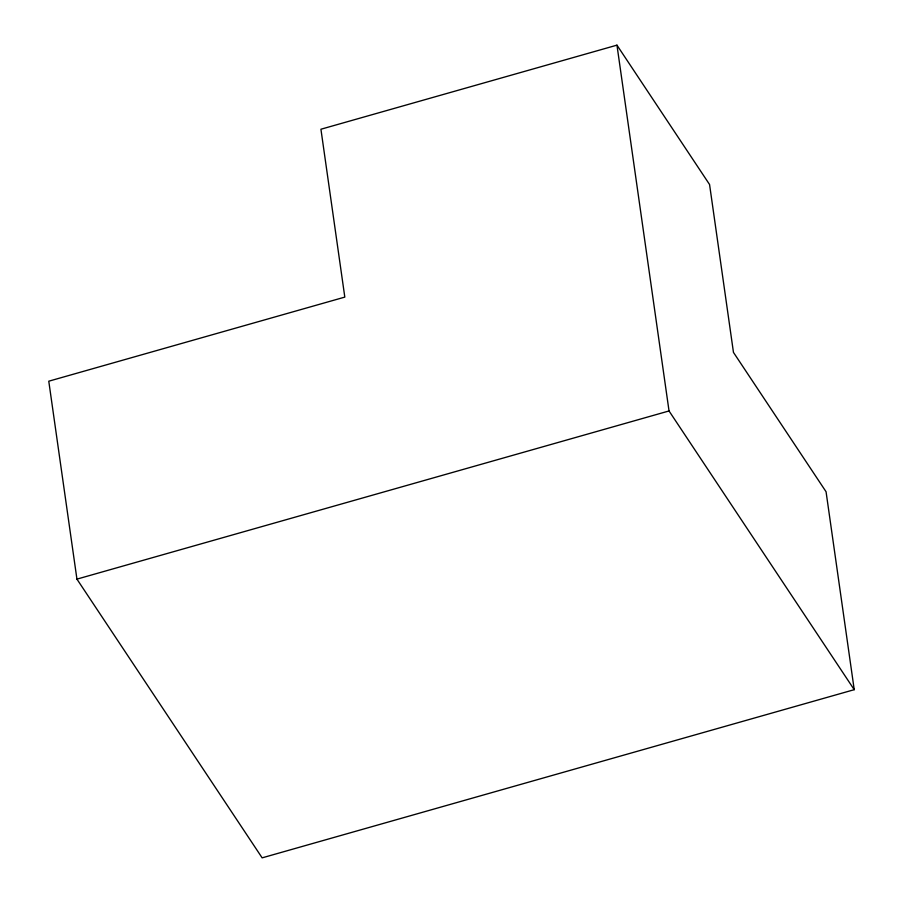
<?xml version="1.0" encoding="UTF-8"?>
<svg xmlns="http://www.w3.org/2000/svg" width="903" height="903" viewBox="0 0 903 903"><rect width="100%" height="100%" fill="white"/><g stroke="black" fill="none" stroke-linecap="round" stroke-linejoin="round"><path stroke-width="1.35" d="M616.963 45.15L320.926 129.231L344.811 297.11L48.773 381.201L76.936 579.128L262.141 857.85L854.227 689.678L826.064 491.751L733.462 352.396L709.566 184.517L616.963 45.15L669.033 410.955L854.227 689.678M76.936 579.128L669.033 410.955"/></g></svg>
